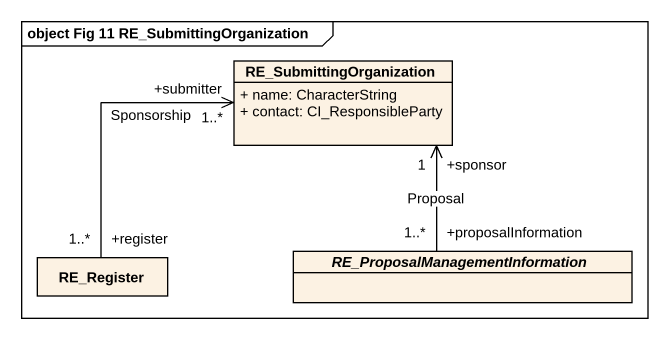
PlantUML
@startuml
mainframe object Fig 11 RE_SubmittingOrganization
hide circle
hide empty members
skinparam classAttributeIconSize 0
class RE_SubmittingOrganization {
  + name: CharacterString
  + contact: CI_ResponsibleParty
}
class RE_Register
abstract class "RE_ProposalManagementInformation" as RE_ProposalManagementInforma
RE_SubmittingOrganization "+sponsor\n1" <-- "+proposalInformation\n1..*" RE_ProposalManagementInforma : Proposal
RE_Register "+register\n1..*" -up-> "+submitter\n1..*" RE_SubmittingOrganization : Sponsorship
@enduml
